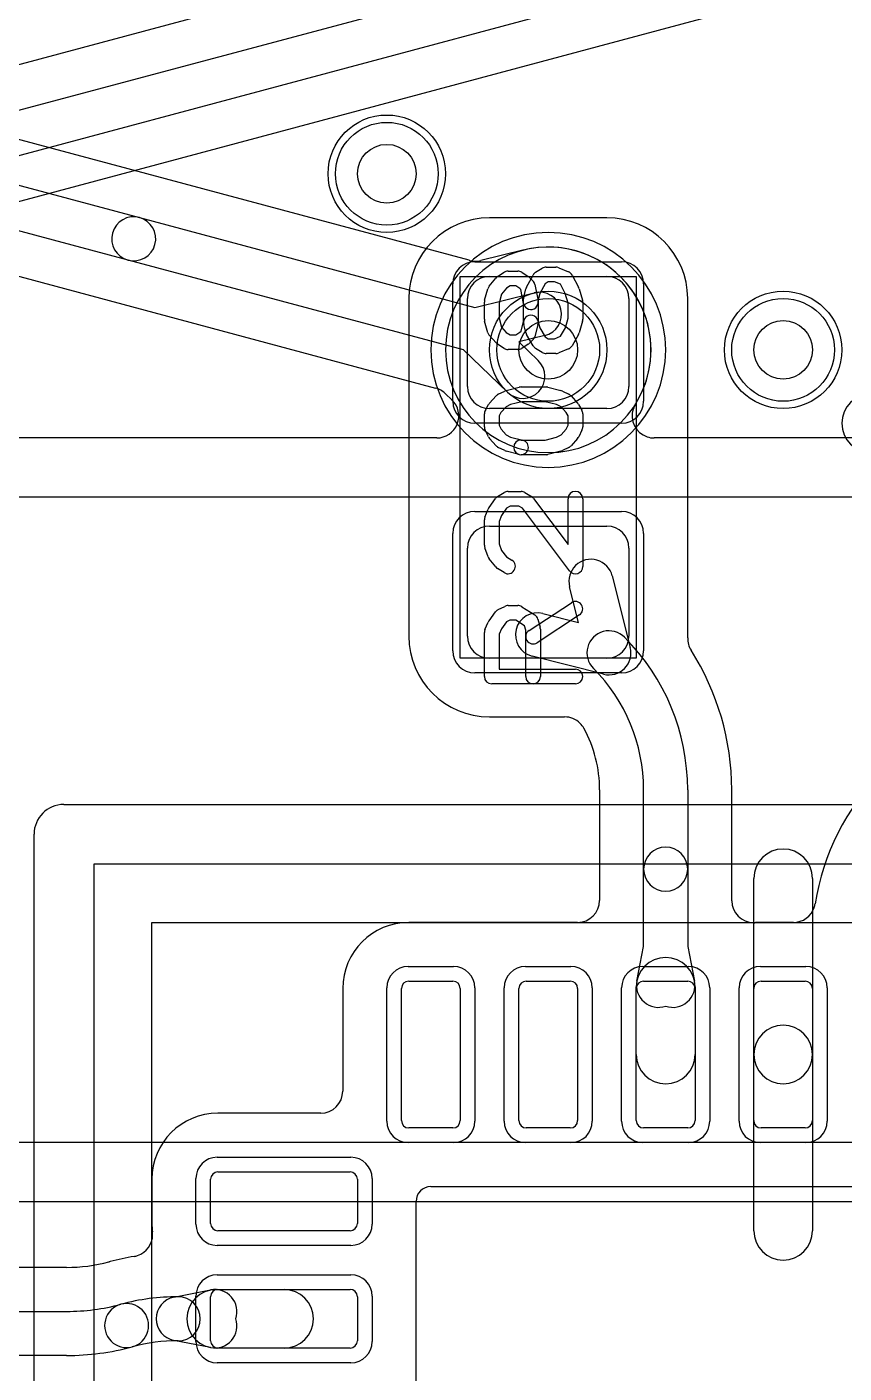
# Model space of a CAD drawing. Extents: x 0 to 20.5, y -0.5 to 20.
# Drawn here: x 8.224 to 11.008, y 6.515 to 11.1 of the extents above; entities that cross this region are included whole.
import ezdxf

# ---------------------------------------------------------------- set-up
doc = ezdxf.new("R2010")
doc.units = 0
for name, color, linetype in [('Hole', 1, 'CONTINUOUS'), ('L1', 3, 'CONTINUOUS'), ('L2', 3, 'CONTINUOUS'), ('L3', 3, 'CONTINUOUS'), ('L4', 3, 'CONTINUOUS'), ('MetalMask-A', 176, 'CONTINUOUS'), ('PartsArea-A', 111, 'CONTINUOUS'), ('PartsSilk-A', 221, 'CONTINUOUS'), ('Resist-A', 2, 'CONTINUOUS'), ('Resist-B', 2, 'CONTINUOUS'), ('Silk-A', 140, 'CONTINUOUS')]:
    doc.layers.add(name, color=color, linetype=linetype)

msp = doc.modelspace()

# ---------------------------------------------------------------- linework, layer by layer
at = {"layer": 'Hole'}
for centre in [(9.45, 10.6), (10, 10), (10.8, 10)]:
    msp.add_circle(centre, 0.1, dxfattribs=at)
at = {"layer": 'L1'}
for p, q in [((12.88705, 12.2283), (6.23824, 10.44676)), ((6.27706, 10.30188), (12.92587, 12.08342)), ((12.96469, 11.93854), (6.31588, 10.157)), ((6.35473, 10.01207), (13.00352, 11.79361)), ((10.2, 10.45004), (9.8, 10.45004)), ((9.8, 10.25), (10.2, 10.25)), ((9.52496, 10.175), (9.52496, 9.025)), ((9.725, 9.875), (9.725, 10.175)), ((10.275, 10.175), (10.275, 9.875)), ((10.47504, 9.025), (10.47504, 10.175)), ((10.2, 9.8), (9.8, 9.8)), ((9.8, 9.4), (10.2, 9.4)), ((9.725, 9.025), (9.725, 9.325)), ((10.275, 9.325), (10.275, 9.025)), ((10.21818, 9.22999), (10.27955, 8.98651)), ((10.1034, 9.0716), (10.07272, 9.19333)), ((9.98167, 9.10228), (10.1034, 9.0716)), ((10.2, 8.95), (9.8, 8.95)), ((10.18849, 8.89545), (9.94501, 8.95682)), ((9.8, 8.74996), (10.05551, 8.74996)), ((10.17496, 8.50182), (10.17496, 8.12504)), ((10.325, 8.23129), (10.325, 8.50182)), ((10.475, 8.50182), (10.475, 8.23129)), ((10.62504, 8.124), (10.62504, 8.50182)), ((10.325, 7.96805), (10.325, 8.23129)), ((10.475, 8.23129), (10.475, 7.96805)), ((10.7, 7.6), (10.7, 8.2)), ((10.9, 8.2), (10.9, 7.6)), ((10.09996, 8.05004), (9.525, 8.05004)), ((10.835, 8.05004), (10.725, 8.05004)), ((10.30187, 7.85), (10.325, 7.96805)), ((10.475, 7.96805), (10.49813, 7.85)), ((9.525, 7.85), (9.675, 7.85)), ((9.925, 7.85), (10.075, 7.85)), ((10.325, 7.85), (10.475, 7.85)), ((10.725, 7.85), (10.875, 7.85)), ((9.29996, 7.825), (9.29996, 7.47504)), ((9.5, 7.375), (9.5, 7.825)), ((9.7, 7.825), (9.7, 7.375)), ((9.9, 7.375), (9.9, 7.825)), ((10.1, 7.825), (10.1, 7.375)), ((10.3, 7.6), (10.3, 7.83077)), ((10.3, 7.375), (10.3, 7.825)), ((10.5, 7.83077), (10.5, 7.6)), ((10.5, 7.825), (10.5, 7.375)), ((10.7, 7.375), (10.7, 7.825)), ((10.9, 7.825), (10.9, 7.375)), ((10.7, 7), (10.7, 7.6)), ((10.9, 7.6), (10.9, 7)), ((9.22496, 7.40004), (8.875, 7.40004)), ((9.675, 7.35), (9.525, 7.35)), ((10.075, 7.35), (9.925, 7.35)), ((10.475, 7.35), (10.325, 7.35)), ((10.875, 7.35), (10.725, 7.35)), ((8.875, 7.2), (9.325, 7.2)), ((8.64996, 7.175), (8.64996, 7.025)), ((8.85, 7.025), (8.85, 7.175)), ((9.35, 7.175), (9.35, 7.025)), ((9.60001, 7.14996), (14.39999, 7.14996)), ((9.55004, 6.12501), (9.55004, 7.09999)), ((9.325, 7), (8.875, 7)), ((8.35946, 6.87504), (7, 6.87504)), ((8.72481, 6.7736), (8.85, 6.79813)), ((8.86923, 6.8), (9.1, 6.8)), ((8.875, 6.8), (9.325, 6.8)), ((8.85, 6.625), (8.85, 6.775)), ((9.35, 6.775), (9.35, 6.625)), ((7, 6.725), (8.35946, 6.725)), ((8.85, 6.60187), (8.72481, 6.6264)), ((8.35946, 6.575), (7, 6.575)), ((9.1, 6.6), (8.86923, 6.6)), ((9.325, 6.6), (8.875, 6.6))]:
    msp.add_line(p, q, dxfattribs=at)
for centre in [(9.45, 10.6), (10, 10), (10.8, 10)]:
    msp.add_circle(centre, 0.2, dxfattribs=at)
for centre, radius, start, end in [((9.8, 10.175), 0.27504, 90, 180), ((10.2, 10.175), 0.27504, 0, 90), ((9.8, 10.175), 0.075, 90, 180), ((10.2, 10.175), 0.075, 0, 90), ((9.8, 9.875), 0.075, 180, -90), ((10.2, 9.875), 0.075, -90, 0), ((11.1, 9.75), 0.1, 90, -90), ((9.8, 9.325), 0.075, 90, 180), ((10.2, 9.325), 0.075, 0, 90), ((10.14545, 9.21166), 0.075, 14.14555, -165.85307), ((9.96334, 9.02955), 0.075, 75.85444, -104.14693), ((10.20682, 8.96818), 0.075, 44.9892, -135), ((9.8, 9.025), 0.27504, 180, -90), ((9.8, 9.025), 0.075, 180, -90), ((10.2, 9.025), 0.075, -90, 0), ((9.74048, 8.50182), 0.73452, 0, 45), ((10.54992, 9.01709), 0.07497, 178.70065, -147.51826), ((10.2, 9.025), 0.27504, -1.29376, 0), ((10.20682, 8.96818), 0.075, -104.14556, 14.14555), ((9.74048, 8.50182), 0.88456, 0, 32.47969), ((9.74048, 8.50182), 0.58452, 0, 45.00139), ((10.05551, 8.67495), 0.07501, 45, 90), ((10.05554, 8.67498), 0.07497, 28.79405, 45), ((9.74048, 8.50181), 0.43448, 0.00132, 28.79485), ((11.7, 7.99289), 0.80004, 134.99949, 171.31406), ((10.4, 8.23129), 0.075, 0, 180), ((10.8, 8.2), 0.1, 0, 180), ((10.4, 8.23129), 0.075, 180, 0), ((10.09996, 8.12504), 0.075, -90, 0), ((10.70004, 8.124), 0.075, 180, -90), ((10.835, 8.12504), 0.075, -90, -18.43736), ((10.83503, 8.12503), 0.07497, -18.43737, -8.68457), ((9.525, 7.825), 0.22504, 90, 180), ((10.70004, 8.12397), 0.07497, -90, -85.22557), ((10.725, 7.825), 0.22504, 90, 94.77168), ((10.4, 7.83077), 0.1, 0, 180), ((9.525, 7.825), 0.025, 90, 180), ((9.675, 7.825), 0.025, 0, 90), ((9.925, 7.825), 0.025, 90, 180), ((10.075, 7.825), 0.025, 0, 90), ((10.325, 7.825), 0.025, 90, 180), ((10.37547, 7.83558), 0.075, 168.9148, -70.91039), ((10.42453, 7.83558), 0.075, -109.08961, 11.0862), ((10.475, 7.825), 0.025, 0, 90), ((10.725, 7.825), 0.025, 90, 180), ((10.875, 7.825), 0.025, 0, 90), ((10.8, 7.6), 0.1, 0, 180), ((10.4, 7.6), 0.1, 180, 0), ((10.8, 7.6), 0.1, 180, 0), ((9.22496, 7.47504), 0.075, -90, 0), ((8.875, 7.175), 0.22504, 90, 180), ((9.525, 7.375), 0.025, 180, -90), ((9.675, 7.375), 0.025, -90, 0), ((9.925, 7.375), 0.025, 180, -90), ((10.075, 7.375), 0.025, -90, 0), ((10.325, 7.375), 0.025, 180, -90), ((10.475, 7.375), 0.025, -90, 0), ((10.725, 7.375), 0.025, 180, -90), ((10.875, 7.375), 0.025, -90, 0), ((8.875, 7.175), 0.025, 90, 180), ((9.325, 7.175), 0.025, 0, 90), ((9.60001, 7.09999), 0.04997, 90, 180), ((8.875, 7.025), 0.22504, 180, -172.63972), ((8.875, 7.025), 0.025, 180, -90), ((9.325, 7.025), 0.025, -90, 0), ((8.57743, 6.98656), 0.075, -71.56264, 0), ((8.57746, 6.98657), 0.07497, -0.00764, 7.35727), ((10.8, 7), 0.1, 180, 0), ((8.35946, 7.43953), 0.56449, -90, -75.23851), ((8.48473, 6.96631), 0.07497, -75.6672, -74.56793), ((8.56381, 6.6769), 0.22505, 104.52962, 105.23301), ((8.48854, 6.96732), 0.07497, -75.46883, -75.1444), ((8.73923, 6.02227), 0.90277, 99.54955, 104.85656), ((8.57744, 6.98653), 0.07497, -80.77389, -71.56263), ((8.86923, 6.7), 0.1, 90, -90), ((8.875, 6.775), 0.025, 90, 180), ((8.86442, 6.72453), 0.075, -19.0896, 101.08621), ((9.1, 6.7), 0.1, -90, 90), ((9.325, 6.775), 0.025, 0, 90), ((8.35945, 7.43953), 0.71453, -89.9992, -74.99947), ((8.56381, 6.6769), 0.075, 104.99785, -74.99921), ((8.5638, 6.67691), 0.075, -75.00215, 105.00027), ((8.73923, 6.02227), 0.75273, 90, 105.0007), ((8.73923, 6.7), 0.075, 101.0852, -101.0852), ((8.73923, 6.7), 0.075, -90, 90), ((8.86442, 6.67547), 0.075, -101.0852, 19.0896), ((8.35945, 7.43953), 0.86453, -89.99934, -74.99973), ((8.73923, 6.02227), 0.60273, 90, 105.00116), ((8.875, 6.625), 0.025, 180, -90), ((9.325, 6.625), 0.025, -90, 0)]:
    msp.add_arc(centre, radius, start, end, dxfattribs=at)
at = {"layer": 'L2'}
for centre in [(9.45, 10.6), (10.8, 10)]:
    msp.add_circle(centre, 0.2, dxfattribs=at)
for start, end in [(90, -90), (-90, 90)]:
    msp.add_arc((10, 10), 0.40004, start, end, dxfattribs=at)
at = {"layer": 'L3'}
for p, q in [((9.73114, 10.30502), (7.48532, 10.90678)), ((7.44648, 10.76186), (8.60738, 10.45079)), ((8.56856, 10.30591), (7.40766, 10.61697)), ((7.36883, 10.47204), (9.61638, 9.86981)), ((8.60738, 10.45079), (9.74972, 10.1447)), ((9.91378, 10.33927), (9.7708, 10.30432)), ((9.71089, 9.99982), (8.56856, 10.30591)), ((9.74972, 10.1447), (9.9525, 10.19427)), ((9.98812, 10.04857), (9.89955, 10.02692)), ((9.86173, 9.8555), (9.71089, 9.99982)), ((9.89955, 10.02692), (9.96543, 9.96388)), ((9.64881, 9.85156), (9.6722, 9.82918)), ((9.62037, 9.70004), (7, 9.70004)), ((14.2, 9.70004), (10.36063, 9.70004)), ((7, 9.5), (14.2, 9.5)), ((14.2, 7.3), (6.71209, 7.3)), ((5, 7.09996), (14.2, 7.09996))]:
    msp.add_line(p, q, dxfattribs=at)
for centre in [(9.45, 10.6), (10, 10), (10.8, 10)]:
    msp.add_circle(centre, 0.2, dxfattribs=at)
for centre, radius, start, end in [((8.58797, 10.37835), 0.075, 75.00018, -104.99991), ((8.58797, 10.37835), 0.075, -104.99982, 75.0001), ((9.89678, 10.41229), 0.07497, -76.89426, -76.26588), ((9.89681, 10.41229), 0.07497, -76.28815, -75.95078), ((10.00001, 10), 0.35004, -31.95698, 104.05371), ((9.75147, 10.37718), 0.07497, -105.73439, -104.35691), ((9.75228, 10.37697), 0.07497, -104.9964, -75.69871), ((9.97031, 10.12142), 0.075, -76.26208, 103.73632), ((9.91358, 9.90969), 0.075, -133.73585, 46.26371), ((9.59698, 9.79739), 0.07497, 46.26463, 75.0036), ((9.62037, 9.77501), 0.07497, -90, 46.26463), ((10.36061, 9.77505), 0.07497, 148.04403, 161.56263), ((10.36064, 9.77504), 0.075, 161.56264, -108.43736), ((10.36063, 9.77501), 0.07497, -108.43737, -90)]:
    msp.add_arc(centre, radius, start, end, dxfattribs=at)
at = {"layer": 'L4'}
for centre in [(9.45, 10.6), (10, 10), (10.8, 10)]:
    msp.add_circle(centre, 0.2, dxfattribs=at)
for centre, radius, start, end in [((9.85, 6.2), 7.02504, 0, 90), ((9.85, 6.2), 6.875, 0, 90), ((9.85, 6.2), 6.725, 0, 90), ((9.85, 6.2), 6.575, 0, 90), ((9.85, 6.2), 6.425, 0, 90), ((9.85, 6.2), 6.27496, 0, 90), ((10, 10), 0.35004, 90, -90), ((10, 10), 0.35004, -90, 90)]:
    msp.add_arc(centre, radius, start, end, dxfattribs=at)
at = {"layer": 'MetalMask-A'}
for p, q in [((9.8, 10.25), (10.2, 10.25)), ((9.725, 9.875), (9.725, 10.175)), ((10.275, 10.175), (10.275, 9.875)), ((10.2, 9.8), (9.8, 9.8)), ((9.8, 9.4), (10.2, 9.4)), ((9.725, 9.025), (9.725, 9.325)), ((10.275, 9.325), (10.275, 9.025)), ((10.2, 8.95), (9.8, 8.95)), ((9.525, 7.85), (9.675, 7.85)), ((9.925, 7.85), (10.075, 7.85)), ((10.325, 7.85), (10.475, 7.85)), ((10.725, 7.85), (10.875, 7.85)), ((9.5, 7.375), (9.5, 7.825)), ((9.7, 7.825), (9.7, 7.375)), ((9.9, 7.375), (9.9, 7.825)), ((10.1, 7.825), (10.1, 7.375)), ((10.3, 7.375), (10.3, 7.825)), ((10.5, 7.825), (10.5, 7.375)), ((10.7, 7.375), (10.7, 7.825)), ((10.9, 7.825), (10.9, 7.375)), ((9.675, 7.35), (9.525, 7.35)), ((10.075, 7.35), (9.925, 7.35)), ((10.475, 7.35), (10.325, 7.35)), ((10.875, 7.35), (10.725, 7.35)), ((8.875, 7.2), (9.325, 7.2)), ((8.85, 7.025), (8.85, 7.175)), ((9.35, 7.175), (9.35, 7.025)), ((9.325, 7), (8.875, 7)), ((8.875, 6.8), (9.325, 6.8)), ((8.85, 6.625), (8.85, 6.775)), ((9.35, 6.775), (9.35, 6.625)), ((9.325, 6.6), (8.875, 6.6))]:
    msp.add_line(p, q, dxfattribs=at)
for centre, radius, start, end in [((9.8, 10.175), 0.075, 90, 180), ((10.2, 10.175), 0.075, 0, 90), ((9.8, 9.875), 0.075, 180, -90), ((10.2, 9.875), 0.075, -90, 0), ((9.8, 9.325), 0.075, 90, 180), ((10.2, 9.325), 0.075, 0, 90), ((9.8, 9.025), 0.075, 180, -90), ((10.2, 9.025), 0.075, -90, 0), ((9.525, 7.825), 0.025, 90, 180), ((9.675, 7.825), 0.025, 0, 90), ((9.925, 7.825), 0.025, 90, 180), ((10.075, 7.825), 0.025, 0, 90), ((10.325, 7.825), 0.025, 90, 180), ((10.475, 7.825), 0.025, 0, 90), ((10.725, 7.825), 0.025, 90, 180), ((10.875, 7.825), 0.025, 0, 90), ((9.525, 7.375), 0.025, 180, -90), ((9.675, 7.375), 0.025, -90, 0), ((9.925, 7.375), 0.025, 180, -90), ((10.075, 7.375), 0.025, -90, 0), ((10.325, 7.375), 0.025, 180, -90), ((10.475, 7.375), 0.025, -90, 0), ((10.725, 7.375), 0.025, 180, -90), ((10.875, 7.375), 0.025, -90, 0), ((8.875, 7.175), 0.025, 90, 180), ((9.325, 7.175), 0.025, 0, 90), ((8.875, 7.025), 0.025, 180, -90), ((9.325, 7.025), 0.025, -90, 0), ((8.875, 6.775), 0.025, 90, 180), ((9.325, 6.775), 0.025, 0, 90), ((8.875, 6.625), 0.025, 180, -90), ((9.325, 6.625), 0.025, -90, 0)]:
    msp.add_arc(centre, radius, start, end, dxfattribs=at)
at = {"layer": 'PartsArea-A'}
for p, q in [((9.7, 8.95), (9.7, 10.25)), ((9.7, 10.25), (10.3, 10.25)), ((10.3, 10.25), (10.3, 8.95)), ((10.3, 8.95), (9.7, 8.95)), ((8.65, 1.35), (8.65, 8.05)), ((8.65, 8.05), (15.35, 8.05))]:
    msp.add_line(p, q, dxfattribs=at)
at = {"layer": 'PartsSilk-A'}
for p, q in [((9.95713, 10.26426), (9.97935, 10.27814)), ((9.99259, 10.28194), (10.02593, 10.28194)), ((10.03554, 10.28002), (10.06887, 10.26614)), ((9.799, 10.21701), (9.82122, 10.24479)), ((9.82749, 10.25037), (9.84971, 10.26426)), ((9.86296, 10.26806), (9.8963, 10.26806)), ((9.90955, 10.26426), (9.93177, 10.25037)), ((9.92609, 10.21315), (9.94831, 10.25482)), ((9.9362, 10.24685), (9.94731, 10.23574)), ((9.98928, 10.2254), (9.97156, 10.19217)), ((9.99976, 10.23194), (9.98928, 10.2254)), ((10.02093, 10.23194), (9.99976, 10.23194)), ((10.0414, 10.22342), (10.02093, 10.23194)), ((10.08132, 10.25482), (10.10354, 10.21315)), ((9.78337, 10.16937), (9.79448, 10.20826)), ((9.84118, 10.1897), (9.83241, 10.159)), ((9.8576, 10.21023), (9.84118, 10.1897)), ((9.87013, 10.21806), (9.8576, 10.21023)), ((9.88913, 10.21806), (9.87013, 10.21806)), ((9.90285, 10.20948), (9.88913, 10.21806)), ((9.9066, 10.20574), (9.90285, 10.20948)), ((9.91623, 10.1576), (9.9066, 10.20574)), ((9.91658, 10.18005), (9.92399, 10.20783)), ((9.95414, 10.22296), (9.96525, 10.1674)), ((9.97156, 10.19217), (9.96574, 10.17033)), ((10.05817, 10.19197), (10.0414, 10.22342)), ((10.06759, 10.159), (10.05817, 10.19197)), ((10.10552, 10.20826), (10.11663, 10.16937)), ((9.78241, 10.10417), (9.78241, 10.1625)), ((9.83241, 10.159), (9.83241, 10.10767)), ((9.91574, 10.09634), (9.91574, 10.17361)), ((9.96574, 10.17033), (9.96574, 10.09306)), ((10.06759, 10.10767), (10.06759, 10.159)), ((10.11759, 10.1625), (10.11759, 10.10417)), ((9.79448, 10.05841), (9.78337, 10.0973)), ((9.83241, 10.10767), (9.84099, 10.07763)), ((9.9072, 10.06432), (9.91574, 10.09634)), ((9.9649, 10.0995), (9.97147, 10.07486)), ((10.05827, 10.07506), (10.06759, 10.10767)), ((10.11663, 10.0973), (10.10552, 10.05841)), ((9.82205, 10.02367), (9.79983, 10.04867)), ((9.84099, 10.07763), (9.85704, 10.05957)), ((9.85704, 10.05957), (9.87013, 10.05139)), ((9.87013, 10.05139), (9.88913, 10.05139)), ((9.88913, 10.05139), (9.90285, 10.05997)), ((9.90285, 10.05997), (9.9072, 10.06432)), ((9.92399, 10.05884), (9.91658, 10.08662)), ((9.94866, 10.01399), (9.92644, 10.05288)), ((9.9649, 10.08662), (9.95379, 10.04495)), ((9.97147, 10.07486), (9.98896, 10.04425)), ((9.98896, 10.04425), (9.99976, 10.0375)), ((10.02093, 10.0375), (10.04178, 10.04619)), ((10.04178, 10.04619), (10.05827, 10.07506)), ((10.10319, 10.05288), (10.08097, 10.01399)), ((9.84971, 10.00519), (9.82749, 10.01908)), ((9.8963, 10.00139), (9.86296, 10.00139)), ((9.93177, 10.01908), (9.90955, 10.00519)), ((9.94731, 10.03371), (9.9362, 10.0226)), ((9.97934, 9.9913), (9.95712, 10.00519)), ((9.99976, 10.0375), (10.02093, 10.0375)), ((10.06888, 10.00331), (10.03555, 9.98942)), ((10.02593, 9.9875), (9.99259, 9.9875)), ((9.82956, 9.84875), (9.85178, 9.85986)), ((9.8569, 9.86175), (9.90135, 9.87286)), ((9.90741, 9.87361), (9.99259, 9.87361)), ((9.99865, 9.87286), (10.0431, 9.86175)), ((10.04822, 9.85986), (10.07044, 9.84875)), ((9.7857, 9.79434), (9.79681, 9.81379)), ((9.79983, 9.818), (9.82205, 9.843)), ((9.87169, 9.81391), (9.85623, 9.80618)), ((9.91049, 9.82361), (9.87169, 9.81391)), ((9.98951, 9.82361), (9.91049, 9.82361)), ((10.02831, 9.81391), (9.98951, 9.82361)), ((10.04377, 9.80618), (10.02831, 9.81391)), ((10.07795, 9.843), (10.10017, 9.818)), ((10.10319, 9.81379), (10.1143, 9.79434)), ((9.78241, 9.7375), (9.78241, 9.78194)), ((9.83894, 9.78673), (9.83241, 9.7753)), ((9.83241, 9.7753), (9.83241, 9.7434)), ((9.85623, 9.80618), (9.83894, 9.78673)), ((10.06106, 9.78673), (10.04377, 9.80618)), ((10.06759, 9.7753), (10.06106, 9.78673)), ((10.06759, 9.7434), (10.06759, 9.7753)), ((10.11759, 9.78194), (10.11759, 9.7375)), ((9.79616, 9.7041), (9.78505, 9.72632)), ((9.83241, 9.7434), (9.8394, 9.72942)), ((9.8394, 9.72942), (9.85623, 9.71049)), ((10.04377, 9.71049), (10.0606, 9.72942)), ((10.0606, 9.72942), (10.06759, 9.7434)), ((10.11495, 9.72632), (10.10384, 9.7041)), ((9.82205, 9.67367), (9.79983, 9.69867)), ((9.85623, 9.71049), (9.87169, 9.70276)), ((9.87169, 9.70276), (9.91347, 9.69231)), ((9.90741, 9.69306), (9.98951, 9.69306)), ((9.98951, 9.69306), (10.02831, 9.70276)), ((10.02831, 9.70276), (10.04377, 9.71049)), ((10.10017, 9.69867), (10.07795, 9.67367)), ((9.85178, 9.65681), (9.82956, 9.66792)), ((9.90135, 9.64381), (9.8569, 9.65492)), ((9.99259, 9.64306), (9.90741, 9.64306)), ((10.0431, 9.65492), (9.99865, 9.64381)), ((10.07044, 9.66792), (10.04822, 9.65681)), ((9.7983, 9.46331), (9.82052, 9.49387)), ((9.82749, 9.50037), (9.84971, 9.51426)), ((9.86296, 9.51806), (9.90741, 9.51806)), ((9.92066, 9.51426), (9.94288, 9.50037)), ((9.94961, 9.4942), (10.06759, 9.33733)), ((10.06759, 9.33733), (10.06759, 9.49306)), ((10.11759, 9.49306), (10.11759, 9.2625)), ((9.7842, 9.43011), (9.79531, 9.45789)), ((9.85811, 9.46054), (9.84057, 9.43643)), ((9.87013, 9.46806), (9.85811, 9.46054)), ((9.90024, 9.46806), (9.87013, 9.46806)), ((9.91244, 9.46043), (9.90024, 9.46806)), ((10.07261, 9.24747), (9.91244, 9.46043)), ((9.78241, 9.33472), (9.78241, 9.42083)), ((9.84057, 9.43643), (9.83241, 9.41602)), ((9.83241, 9.41602), (9.83241, 9.33912)), ((9.79503, 9.29563), (9.78392, 9.32618)), ((9.83241, 9.33912), (9.84061, 9.31658)), ((9.84061, 9.31658), (9.8576, 9.29533)), ((9.82122, 9.26077), (9.799, 9.28855)), ((9.8576, 9.29533), (9.87621, 9.2837)), ((9.84971, 9.2413), (9.82749, 9.25519)), ((9.82956, 9.11542), (9.85178, 9.12653)), ((9.86296, 9.12917), (9.8963, 9.12917)), ((9.90955, 9.12537), (9.95399, 9.09759)), ((9.93447, 9.04453), (10.07891, 9.13898)), ((9.7983, 9.0772), (9.82052, 9.10776)), ((9.86886, 9.07917), (9.85737, 9.07343)), ((9.88913, 9.07917), (9.86886, 9.07917)), ((9.91913, 9.06042), (9.88913, 9.07917)), ((10.10627, 9.09714), (9.96183, 9.00269)), ((9.9649, 9.08283), (9.97231, 9.05505)), ((9.78241, 8.8875), (9.78241, 9.0375)), ((9.78456, 9.04765), (9.79567, 9.07265)), ((9.84029, 9.04993), (9.83241, 9.0322)), ((9.85737, 9.07343), (9.84029, 9.04993)), ((9.92315, 9.04533), (9.91913, 9.06042)), ((9.92315, 8.8875), (9.92315, 9.04533)), ((9.97315, 9.04861), (9.97315, 8.8875)), ((9.83241, 9.0322), (9.83241, 8.9125)), ((9.83241, 8.9125), (10.09259, 8.9125)), ((10.09259, 8.8625), (9.80741, 8.8625)), ((8.35, 8.4516), (15.65, 8.4516)), ((8.2484, 1.05), (8.2484, 8.35)), ((15.5484, 8.2484), (8.4516, 8.2484)), ((8.4516, 8.2484), (8.4516, 1.05))]:
    msp.add_line(p, q, dxfattribs=at)
for centre, radius, start, end in [((9.99259, 10.25694), 0.025, 90, 121.99147), ((10.02593, 10.25694), 0.025, 67.39424, 90), ((9.84074, 10.22917), 0.025, 122.00538, 141.33303), ((9.86296, 10.24306), 0.025, 90, 122.00538), ((9.8963, 10.24306), 0.025, 57.99462, 90), ((9.91852, 10.22917), 0.025, 45, 57.99462), ((9.92963, 10.21806), 0.025, 11.30544, 45), ((9.97037, 10.24306), 0.025, 121.98594, 151.93179), ((10.05926, 10.24306), 0.025, 28.0617, 67.39112), ((9.81852, 10.20139), 0.025, 141.33303, 164.05146), ((9.94074, 10.17361), 0.025, 165.07449, 180), ((9.94815, 10.20139), 0.025, 151.9383, 165.06473), ((10.08148, 10.20139), 0.025, 15.94854, 28.0682), ((9.80741, 10.1625), 0.025, 164.05146, 180), ((9.94074, 10.1625), 0.025, -168.69456, 11.30795), ((10.09259, 10.1625), 0.025, 0, 15.94345), ((9.80741, 10.10417), 0.025, 180, -164.05146), ((9.94074, 10.09306), 0.025, 14.92551, -165.06473), ((9.94074, 10.09306), 0.025, -14.92551, 0), ((10.09259, 10.10417), 0.025, -15.94854, 0), ((9.81852, 10.06528), 0.025, -164.05146, -138.37217), ((9.94815, 10.06528), 0.025, -165.07449, -150.25829), ((9.92963, 10.05139), 0.025, -45, -14.92551), ((10.08148, 10.06528), 0.025, -29.73351, -15.94345), ((9.84074, 10.04028), 0.025, -138.37217, -122.00538), ((9.86296, 10.02639), 0.025, -122.00538, -90), ((9.8963, 10.02639), 0.025, -90, -57.99462), ((9.91852, 10.04028), 0.025, -57.99462, -45), ((9.97037, 10.02639), 0.025, -150.26649, -122.01002), ((10.05926, 10.02639), 0.025, -67.37309, -29.74171), ((9.99259, 10.0125), 0.025, -122.00538, -90), ((10.02593, 10.0125), 0.025, -90, -67.37647), ((9.86296, 9.8375), 0.025, 104.03068, 116.56505), ((9.90741, 9.84861), 0.025, 90, 104.03068), ((9.99259, 9.84861), 0.025, 75.96932, 90), ((10.03704, 9.8375), 0.025, 63.43495, 75.96932), ((9.81852, 9.80139), 0.025, 138.37217, 150.26649), ((9.84074, 9.82639), 0.025, 116.56505, 138.37217), ((10.05926, 9.82639), 0.025, 41.62783, 63.43495), ((10.08148, 9.80139), 0.025, 29.73351, 41.62783), ((9.80741, 9.78194), 0.025, 150.26649, 180), ((10.09259, 9.78194), 0.025, 0, 29.73351), ((9.80741, 9.7375), 0.025, 180, -153.43495), ((10.09259, 9.7375), 0.025, -26.56505, 0), ((9.81852, 9.71528), 0.025, -153.43495, -138.37217), ((9.90741, 9.66806), 0.025, 90, -90), ((9.90741, 9.66806), 0.025, -104.03068, 75.96679), ((10.08148, 9.71528), 0.025, -41.62783, -26.56505), ((9.84074, 9.69028), 0.025, -138.37217, -116.56505), ((9.86296, 9.67917), 0.025, -116.56505, -104.03068), ((9.99259, 9.66806), 0.025, -90, -75.96932), ((10.03704, 9.67917), 0.025, -75.96932, -63.43495), ((10.05926, 9.69028), 0.025, -63.43495, -41.62783), ((9.84074, 9.47917), 0.025, 122.00538, 143.97932), ((9.86296, 9.49306), 0.025, 90, 122.01002), ((9.90741, 9.49306), 0.025, 57.99462, 90), ((9.92963, 9.47917), 0.025, 36.9524, 57.98998), ((10.09259, 9.49306), 0.025, 0, 180), ((9.81852, 9.44861), 0.025, 143.98274, 158.20215), ((9.80741, 9.42083), 0.025, 158.2071, 180), ((9.80741, 9.33472), 0.025, 180, -160.01539), ((9.81852, 9.30417), 0.025, -160.02081, -141.34522), ((9.86296, 9.2625), 0.025, -122.00538, 57.98998), ((10.09259, 9.2625), 0.025, -143.0476, 0), ((9.84074, 9.27639), 0.025, -141.33303, -122.01002), ((9.86296, 9.10417), 0.025, 90, 116.56505), ((9.8963, 9.10417), 0.025, 57.99462, 90), ((10.09259, 9.11806), 0.025, -56.81854, 123.18086), ((9.84074, 9.09306), 0.025, 116.56505, 143.97932), ((9.94074, 9.07639), 0.025, 14.92551, 57.98998), ((9.80741, 9.0375), 0.025, 156.04915, 180), ((9.81852, 9.0625), 0.025, 143.98274, 156.03964), ((9.94815, 9.02361), 0.025, 123.18146, -56.81914), ((9.94815, 9.04861), 0.025, 0, 14.93527), ((10.09259, 8.8875), 0.025, -90, 90), ((9.80741, 8.8875), 0.025, 180, -90), ((9.94815, 8.8875), 0.025, 180, 0), ((8.35, 8.35), 0.1016, 90, 180)]:
    msp.add_arc(centre, radius, start, end, dxfattribs=at)
at = {"layer": 'Resist-A'}
for p, q in [((9.75, 10.3), (10.25, 10.3)), ((9.675, 9.825), (9.675, 10.225)), ((10.325, 10.225), (10.325, 9.825)), ((10.25, 9.75), (9.75, 9.75)), ((9.75, 9.45), (10.25, 9.45)), ((9.675, 8.975), (9.675, 9.375)), ((10.325, 9.375), (10.325, 8.975)), ((10.25, 8.9), (9.75, 8.9)), ((9.5225, 7.9), (9.6775, 7.9)), ((9.9225, 7.9), (10.0775, 7.9)), ((10.3225, 7.9), (10.4775, 7.9)), ((10.7225, 7.9), (10.8775, 7.9)), ((9.45, 7.3725), (9.45, 7.8275)), ((9.75, 7.8275), (9.75, 7.3725)), ((9.85, 7.3725), (9.85, 7.8275)), ((10.15, 7.8275), (10.15, 7.3725)), ((10.25, 7.3725), (10.25, 7.8275)), ((10.55, 7.8275), (10.55, 7.3725)), ((10.65, 7.3725), (10.65, 7.8275)), ((10.95, 7.8275), (10.95, 7.3725)), ((9.6775, 7.3), (9.5225, 7.3)), ((10.0775, 7.3), (9.9225, 7.3)), ((10.4775, 7.3), (10.3225, 7.3)), ((10.8775, 7.3), (10.7225, 7.3)), ((8.8725, 7.25), (9.3275, 7.25)), ((8.8, 7.0225), (8.8, 7.1775)), ((9.4, 7.1775), (9.4, 7.0225)), ((9.3275, 6.95), (8.8725, 6.95)), ((8.8725, 6.85), (9.3275, 6.85)), ((8.8, 6.6225), (8.8, 6.7775)), ((9.4, 6.7775), (9.4, 6.6225)), ((9.3275, 6.55), (8.8725, 6.55))]:
    msp.add_line(p, q, dxfattribs=at)
for centre in [(9.45, 10.6), (10, 10), (10.8, 10)]:
    msp.add_circle(centre, 0.175, dxfattribs=at)
for centre, radius, start, end in [((9.75, 10.225), 0.075, 90, 180), ((10.25, 10.225), 0.075, 0, 90), ((9.75, 9.825), 0.075, 180, -90), ((10.25, 9.825), 0.075, -90, 0), ((9.75, 9.375), 0.075, 90, 180), ((10.25, 9.375), 0.075, 0, 90), ((9.75, 8.975), 0.075, 180, -90), ((10.25, 8.975), 0.075, -90, 0), ((9.5225, 7.8275), 0.0725, 90, 180), ((9.6775, 7.8275), 0.0725, 0, 90), ((9.9225, 7.8275), 0.0725, 90, 180), ((10.0775, 7.8275), 0.0725, 0, 90), ((10.3225, 7.8275), 0.0725, 90, 180), ((10.4775, 7.8275), 0.0725, 0, 90), ((10.7225, 7.8275), 0.0725, 90, 180), ((10.8775, 7.8275), 0.0725, 0, 90), ((9.5225, 7.3725), 0.0725, 180, -90), ((9.6775, 7.3725), 0.0725, -90, 0), ((9.9225, 7.3725), 0.0725, 180, -90), ((10.0775, 7.3725), 0.0725, -90, 0), ((10.3225, 7.3725), 0.0725, 180, -90), ((10.4775, 7.3725), 0.0725, -90, 0), ((10.7225, 7.3725), 0.0725, 180, -90), ((10.8775, 7.3725), 0.0725, -90, 0), ((8.8725, 7.1775), 0.0725, 90, 180), ((9.3275, 7.1775), 0.0725, 0, 90), ((8.8725, 7.0225), 0.0725, 180, -90), ((9.3275, 7.0225), 0.0725, -90, 0), ((8.8725, 6.7775), 0.0725, 90, 180), ((9.3275, 6.7775), 0.0725, 0, 90), ((8.8725, 6.6225), 0.0725, 180, -90), ((9.3275, 6.6225), 0.0725, -90, 0)]:
    msp.add_arc(centre, radius, start, end, dxfattribs=at)
at = {"layer": 'Resist-B'}
for centre in [(9.45, 10.6), (10, 10), (10.8, 10)]:
    msp.add_circle(centre, 0.175, dxfattribs=at)
at = {"layer": 'Silk-A'}
for p, q in [((8.35, 8.4516), (11.78692, 8.4516)), ((8.2484, 5.27327), (8.2484, 8.35)), ((11.78692, 8.2484), (8.4516, 8.2484)), ((8.4516, 8.2484), (8.4516, 5.27327))]:
    msp.add_line(p, q, dxfattribs=at)
msp.add_arc((8.35, 8.35), 0.1016, 90, 180, dxfattribs=at)

doc.saveas('drawing.dxf')
